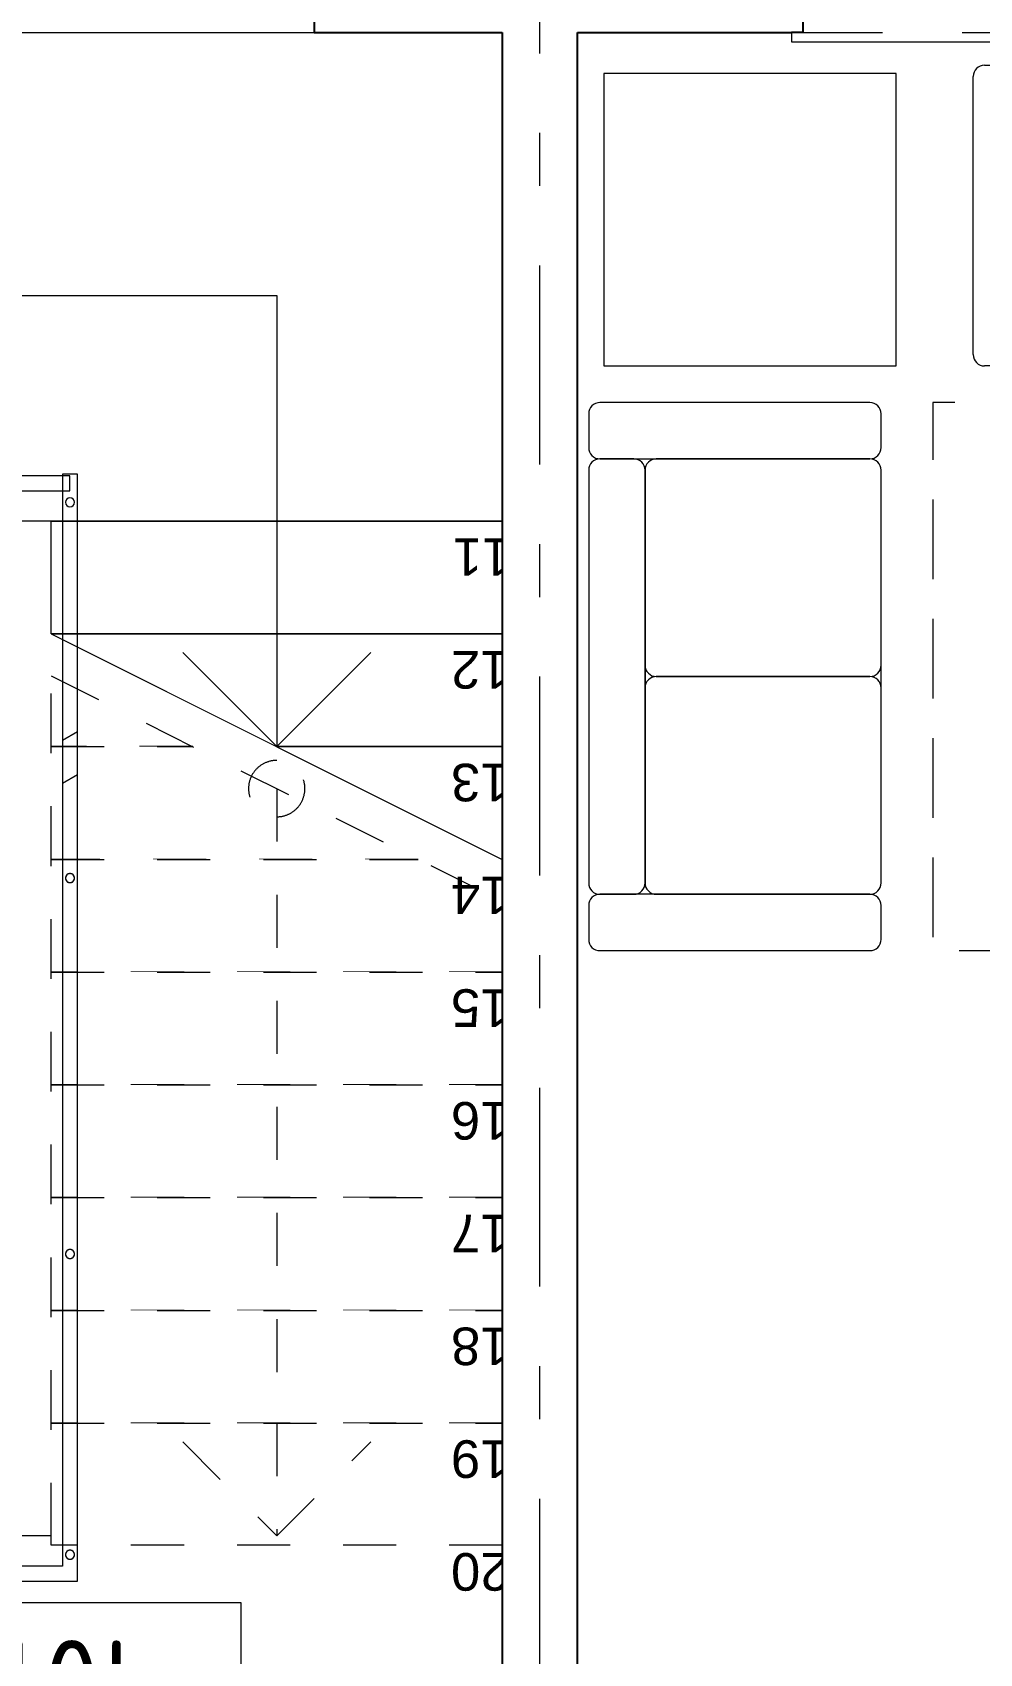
# Model space of a CAD drawing. Header units: millimetres. Extents: x 18162 to 3540582, y 72188 to 247925.
# Drawn here: x 672661 to 675181, y 92233 to 96546 of the extents above; entities that cross this region are included whole.
import ezdxf
from ezdxf.enums import TextEntityAlignment as Align

# ---------------------------------------------------------------- set-up
doc = ezdxf.new("R2010")
doc.units = ezdxf.units.MM
doc.header["$MEASUREMENT"] = 0
doc.set_wipeout_variables(frame=1)
for name, pattern in [('Dashed', [423.333333, 211.666667, -211.666667]), ('Double Dashed', [1093.611073, 529.166651, -211.666656, 141.111112, -211.666656]), ('Hidden Line', [317.5, 211.666667, -105.833333]), ('Small Dashed', [282.222222, 141.111111, -141.111111]), ('Wipeout_Contour', [1000, 0, -1000])]:
    doc.linetypes.add(name, pattern=pattern)
for name, color, linetype in [('Archicad Windows', 7, 'Continuous'), ('Archicad Zone Stamps', 7, 'Continuous'), ('Interior - Furniture', 7, 'Continuous'), ('Interior - Stair & Railing', 7, 'Continuous'), ('Model Unit - Zone A', 7, 'Continuous'), ('Structural - Bearing', 7, 'Continuous'), ('Structural - Grid', 7, 'Continuous'), ('Structural - Stair & Railing', 7, 'Continuous')]:
    doc.layers.add(name, color=color, linetype=linetype)
doc.styles.add('GENERATED_STYLE_1', font='arial.ttf')
doc.styles.add('GENERATED_STYLE_2', font='')
doc.styles.add('GENERATED_STYLE_3', font='', dxfattribs={"width": 0.8})
doc.styles.get('GENERATED_STYLE_2').set_extended_font_data('ISOCPEUR MON')
doc.styles.get('GENERATED_STYLE_3').set_extended_font_data('ISOCPEUR MON')

# ---------------------------------------------------------------- blocks, each defined once
blk = doc.blocks.new('Carpet 27[178]_3', base_point=(676515, 95561.1))
at = {"layer": 'Interior - Furniture', "color": 7, "linetype": 'Hidden Line', "lineweight": 5, "flags": 128}
blk.add_lwpolyline([(676515, 94102.8), (676515, 95561.1), (675056.7, 95561.1), (675056.7, 94102.8)], close=True, dxfattribs=at)
blk = doc.blocks.new('Terrace Door 01 27[35]_3', base_point=(636137.8, 0))
at = {"layer": 'Archicad Windows', "color": 7, "linetype": 'Continuous', "lineweight": 13}
for p, q in [((674711.3, 97090.7), (676061.3, 97090.7)), ((674711.3, 97090.7), (674711.3, 96995.7)), ((676061.3, 97090.7), (676061.3, 96795.7)), ((676911.3, 97090.7), (676061.3, 97090.7)), ((676911.3, 97090.7), (676911.3, 96995.7)), ((674711.3, 96795.7), (676911.3, 96795.7)), ((674711.3, 96795.7), (674711.3, 96735.7)), ((674811.3, 96795.7), (674811.3, 96735.7)), ((676061.3, 96795.7), (676061.3, 96735.7)), ((676161.3, 96795.7), (676161.3, 96775.7)), ((676811.3, 96795.7), (676811.3, 96775.7)), ((676911.3, 96795.7), (676911.3, 96735.7)), ((674811.3, 96765.7), (676061.3, 96765.7)), ((676221.3, 96775.7), (676221.3, 96715.7)), ((676221.3, 96745.7), (676751.3, 96745.7)), ((676751.3, 96775.7), (676751.3, 96715.7)), ((674711.3, 96735.7), (674811.3, 96735.7)), ((674811.3, 96735.7), (676061.3, 96735.7)), ((676061.3, 96735.7), (676061.3, 96520.7)), ((676061.3, 96735.7), (676061.3, 96520.7)), ((676061.3, 96735.7), (676141.3, 96735.7)), ((676911.3, 96735.7), (676831.3, 96735.7)), ((676831.3, 96715.7), (676831.3, 96025.7)), ((674681.3, 96545.7), (674681.3, 96520.7)), ((676941.3, 96545.7), (676941.3, 96520.7)), ((674681.3, 96520.7), (676061.3, 96520.7)), ((676941.3, 96520.7), (676061.3, 96520.7))]:
    blk.add_line(p, q, dxfattribs=at)
at = {"layer": 'Archicad Windows', "color": 7, "linetype": 'Dashed', "lineweight": 13}
for p, q in [((674711.3, 96995.7), (676061.3, 96995.7)), ((674711.3, 96545.7), (676061.3, 96545.7))]:
    blk.add_line(p, q, dxfattribs=at)
at = {"layer": 'Archicad Windows', "color": 7, "linetype": 'Continuous', "lineweight": 13, "flags": 128}
for points in [[(676141.3, 96775.7), (676141.3, 96715.7), (676221.3, 96715.7), (676221.3, 96775.7)], [(676221.3, 96775.7), (676221.3, 96715.7), (676751.3, 96715.7), (676751.3, 96775.7)], [(676751.3, 96775.7), (676751.3, 96715.7), (676831.3, 96715.7), (676831.3, 96775.7)]]:
    blk.add_lwpolyline(points, close=True, dxfattribs=at)
at = {"layer": 'Archicad Windows', "color": 7, "linetype": 'Continuous', "lineweight": 13}
blk.add_arc((676831.3, 96715.7), 690, 180, 270, dxfattribs=at)
blk = doc.blocks.new('Window 27[40]_3', base_point=(636137.8, 0))
at = {"layer": 'Archicad Windows', "color": 7, "linetype": 'Continuous', "lineweight": 13}
for p, q in [((671811.3, 96995.7), (673411.3, 96995.7)), ((671811.3, 96995.7), (671811.3, 96945.7)), ((673411.3, 96995.7), (673411.3, 96945.7)), ((671811.3, 96945.7), (671811.3, 96895.7)), ((673411.3, 96945.7), (673411.3, 96895.7)), ((671811.3, 96895.7), (671811.3, 96745.7)), ((673411.3, 96895.7), (673411.3, 96745.7)), ((671881.3, 96745.7), (671811.3, 96745.7)), ((671811.3, 96745.7), (671811.3, 96695.7)), ((671811.3, 96745.7), (671811.3, 96695.7)), ((671881.3, 96720.7), (671881.3, 96745.7)), ((673341.3, 96745.7), (671881.3, 96745.7)), ((673411.3, 96745.7), (673341.3, 96745.7)), ((673341.3, 96745.7), (673341.3, 96720.7)), ((673411.3, 96745.7), (673411.3, 96695.7)), ((673411.3, 96745.7), (673411.3, 96695.7)), ((671856.3, 96695.7), (671856.3, 96720.7)), ((671856.3, 96720.7), (671881.3, 96720.7)), ((671906.3, 96720.7), (671856.3, 96720.7)), ((671856.3, 96720.7), (671856.3, 96670.7)), ((671906.3, 96670.7), (671906.3, 96720.7)), ((673316.3, 96720.7), (671906.3, 96720.7)), ((673366.3, 96720.7), (673316.3, 96720.7)), ((673316.3, 96720.7), (673316.3, 96670.7)), ((673341.3, 96720.7), (673366.3, 96720.7)), ((673366.3, 96720.7), (673366.3, 96695.7)), ((673366.3, 96670.7), (673366.3, 96720.7)), ((671811.3, 96695.7), (671856.3, 96695.7)), ((671811.3, 96695.7), (671811.3, 96545.7)), ((671856.3, 96670.7), (671906.3, 96670.7)), ((671906.3, 96695.7), (673316.3, 96695.7)), ((671906.3, 96670.7), (673316.3, 96670.7)), ((671906.3, 96670.7), (673316.3, 96670.7)), ((673316.3, 96670.7), (673366.3, 96670.7)), ((673366.3, 96695.7), (673411.3, 96695.7)), ((673411.3, 96695.7), (673411.3, 96545.7)), ((671811.3, 96545.7), (673411.3, 96545.7))]:
    blk.add_line(p, q, dxfattribs=at)
blk = doc.blocks.new('Sofa 01 27[241]_3', base_point=(674141.3, 94102.8))
at = {"layer": 'Interior - Furniture', "color": 7, "linetype": 'Continuous', "lineweight": 5}
for p, q in [((674889.1, 95561.1), (674171.3, 95561.1)), ((674141.3, 95531.1), (674141.3, 95441.1)), ((674919.1, 95441.1), (674919.1, 95531.1)), ((674261.3, 95411.1), (674171.3, 95411.1)), ((674171.3, 95411.1), (674889.1, 95411.1)), ((674889.1, 95411.1), (674321.3, 95411.1)), ((674889.1, 95411.1), (674321.3, 95411.1)), ((674141.3, 95381.1), (674141.3, 94282.8)), ((674291.3, 95381.1), (674291.3, 94862)), ((674291.3, 95381.1), (674291.3, 94282.8)), ((674291.3, 94282.8), (674291.3, 95381.1)), ((674919.1, 94862), (674919.1, 95381.1)), ((674919.1, 94282.8), (674919.1, 95381.1)), ((674291.3, 94802), (674291.3, 94282.8)), ((674889.1, 94832), (674321.3, 94832)), ((674321.3, 94832), (674889.1, 94832)), ((674919.1, 94282.8), (674919.1, 94802)), ((674171.3, 94252.8), (674261.3, 94252.8)), ((674889.1, 94252.8), (674171.3, 94252.8)), ((674321.3, 94252.8), (674889.1, 94252.8)), ((674321.3, 94252.8), (674889.1, 94252.8)), ((674141.3, 94222.8), (674141.3, 94132.8)), ((674919.1, 94132.8), (674919.1, 94222.8)), ((674171.3, 94102.8), (674889.1, 94102.8))]:
    blk.add_line(p, q, dxfattribs=at)
for centre, start, end in [((674171.3, 95531.1), 90, 180), ((674889.1, 95531.1), 0, 90), ((674171.3, 95441.1), 180, 270), ((674171.3, 95381.1), 90, 180), ((674261.3, 95381.1), 0, 90), ((674321.3, 95381.1), 90, 180), ((674321.3, 95381.1), 90, 180), ((674889.1, 95441.1), 270, 0), ((674889.1, 95381.1), 0, 90), ((674889.1, 95381.1), 0, 90), ((674321.3, 94862), 180, 270), ((674889.1, 94862), 270, 0), ((674321.3, 94802), 90, 180), ((674889.1, 94802), 0, 90), ((674171.3, 94282.8), 180, 270), ((674261.3, 94282.8), 270, 0), ((674321.3, 94282.8), 180, 270), ((674321.3, 94282.8), 180, 270), ((674889.1, 94282.8), 270, 0), ((674889.1, 94282.8), 270, 0), ((674171.3, 94222.8), 90, 180), ((674889.1, 94222.8), 0, 90), ((674171.3, 94132.8), 180, 270), ((674889.1, 94132.8), 270, 0)]:
    blk.add_arc(centre, 30, start, end, dxfattribs=at)
blk = doc.blocks.new('Sofa 01 27[242]_3', base_point=(675964.4, 96458.4))
at = {"layer": 'Interior - Furniture', "color": 7, "linetype": 'Continuous', "lineweight": 5}
for p, q in [((675194.4, 96458.4), (675284.4, 96458.4)), ((675344.4, 96458.4), (675784.4, 96458.4)), ((675844.4, 96458.4), (675934.4, 96458.4)), ((675164.4, 95688.4), (675164.4, 96428.4)), ((675314.4, 96338.4), (675314.4, 96428.4)), ((675314.4, 96428.4), (675314.4, 95688.4)), ((675814.4, 96428.4), (675814.4, 96338.4)), ((675814.4, 95688.4), (675814.4, 96428.4)), ((675964.4, 96428.4), (675964.4, 95688.4)), ((675344.4, 96308.4), (675784.4, 96308.4)), ((675344.4, 96308.4), (675784.4, 96308.4)), ((675784.4, 96308.4), (675344.4, 96308.4)), ((675314.4, 95688.4), (675314.4, 96278.4)), ((675314.4, 95688.4), (675314.4, 96278.4)), ((675814.4, 96278.4), (675814.4, 95688.4)), ((675814.4, 96278.4), (675814.4, 95688.4)), ((675284.4, 95658.4), (675194.4, 95658.4)), ((675784.4, 95658.4), (675344.4, 95658.4)), ((675784.4, 95658.4), (675344.4, 95658.4)), ((675934.4, 95658.4), (675844.4, 95658.4))]:
    blk.add_line(p, q, dxfattribs=at)
for centre, start, end in [((675194.4, 96428.4), 90, 180), ((675284.4, 96428.4), 0, 90), ((675344.4, 96428.4), 90, 180), ((675784.4, 96428.4), 0, 90), ((675844.4, 96428.4), 90, 180), ((675934.4, 96428.4), 0, 90), ((675344.4, 96338.4), 180, 270), ((675344.4, 96278.4), 90, 180), ((675344.4, 96278.4), 90, 180), ((675784.4, 96338.4), 270, 0), ((675784.4, 96278.4), 0, 90), ((675784.4, 96278.4), 0, 90), ((675194.4, 95688.4), 180, 270), ((675284.4, 95688.4), 270, 0), ((675344.4, 95688.4), 180, 270), ((675344.4, 95688.4), 180, 270), ((675784.4, 95688.4), 270, 0), ((675784.4, 95688.4), 270, 0), ((675844.4, 95688.4), 180, 270), ((675934.4, 95688.4), 270, 0)]:
    blk.add_arc(centre, 30, start, end, dxfattribs=at)
blk = doc.blocks.new('Coffee Table 04 27[243]_3', base_point=(674959.5, 96436.1))
at = {"layer": 'Interior - Furniture', "color": 7, "linetype": 'Continuous', "lineweight": 5, "flags": 128}
blk.add_lwpolyline([(674959.5, 96436.1), (674181.7, 96436.1), (674181.7, 95658.4), (674959.5, 95658.4)], close=True, dxfattribs=at)
blk = doc.blocks.new('Шатны хонгил_101_104_3', base_point=(672766.5, 91585))
at = {"layer": 'Archicad Zone Stamps', "color": 7, "linetype": 'Continuous', "lineweight": 5}
for p, q in [((673216.5, 92367.8), (672316.5, 92367.8)), ((672316.5, 92367.8), (672316.5, 92013)), ((673216.5, 92013), (673216.5, 92367.8)), ((672316.5, 92013), (673216.5, 92013))]:
    blk.add_line(p, q, dxfattribs=at)
at = {"layer": 'Archicad Zone Stamps', "color": 7, "lineweight": 5, "style": 'GENERATED_STYLE_2'}
for tag, p in [('ROOM_NUMBER', (672766.5, 92048.5)), ('DUMMY_861', (672579.8, 92048.5))]:
    blk.add_attdef(tag, text='', height=220, rotation=180, dxfattribs=at).set_placement(p, align=Align.TOP_CENTER)
blk = doc.blocks.new('Standard grid marker[333]_3', base_point=(674011.3, 72524.1))
at = {"layer": 'Structural - Grid', "color": 13, "linetype": 'Double Dashed', "lineweight": 13}
blk.add_line((674011.3, 73524.1), (674011.3, 100185.5), dxfattribs=at)
at = {"layer": 'Structural - Grid', "color": 13, "lineweight": 13, "style": 'GENERATED_STYLE_3'}
blk.add_attdef('AC_MarkerText_1', text='', height=250, rotation=180, dxfattribs=at).set_placement((674011.3, 101360.5), align=Align.TOP_CENTER)

msp = doc.modelspace()

# ---------------------------------------------------------------- linework, layer by layer
at = {"layer": 'Interior - Stair & Railing', "color": 7, "linetype": 'Small Dashed', "lineweight": 13}
for p, q in [((672741.3, 92465.7), (672561.3, 92465.7)), ((672561.3, 92425.7), (672781.3, 92425.7))]:
    msp.add_line(p, q, dxfattribs=at)
at = {"layer": 'Interior - Stair & Railing', "color": 7, "linetype": 'Continuous', "lineweight": 13}
for p, q in [((672741.3, 92465.7), (672561.3, 92465.7)), ((672741.3, 92465.7), (672561.3, 92465.7)), ((672561.3, 92425.7), (672781.3, 92425.7)), ((672561.3, 92425.7), (672781.3, 92425.7))]:
    msp.add_line(p, q, dxfattribs=at)
at = {"layer": 'Structural - Bearing', "color": 7, "linetype": 'Continuous', "lineweight": 13, "flags": 128}
msp.add_lwpolyline([(656911.3, 96745.7), (656911.3, 78545.7), (687111.3, 78545.7), (687111.3, 96745.7), (673911.3, 96745.7), (673911.3, 92545.7), (671411.3, 92545.7), (671411.3, 96745.7)], close=True, dxfattribs=at)

# ---------------------------------------------------------------- block references
at = {"layer": 'Interior - Furniture', "color": 7, "linetype": 'Continuous', "lineweight": 5}
for name, p in [('Sofa 01 27[242]_3', (675964.4, 96458.4)), ('Coffee Table 04 27[243]_3', (674959.5, 96436.1)), ('Sofa 01 27[241]_3', (674141.3, 94102.8))]:
    msp.add_blockref(name, p, dxfattribs=at)
at = {"layer": 'Interior - Furniture', "color": 7, "linetype": 'Hidden Line', "lineweight": 5}
msp.add_blockref('Carpet 27[178]_3', (676515, 95561.1), dxfattribs=at)
at = {"layer": 'Model Unit - Zone A', "color": 7, "linetype": 'Continuous', "lineweight": 5}
msp.add_blockref('Шатны хонгил_101_104_3', (672766.5, 91585), dxfattribs=at).add_auto_attribs({'ROOM_NUMBER': '101'})

# ---------------------------------------------------------------- next in the draw order: wipeouts: each hides what was drawn before it
at = {"color": 254, "linetype": 'Wipeout_Contour', "lineweight": 0, "ltscale": 4076593.116471017}
msp.add_wipeout([(673911.3, 95245.7), (673911.3, 96545.7), (671411.3, 96545.7), (671411.3, 95245.7), (672611.3, 95245.7), (672711.3, 95245.7)], dxfattribs=at).dxf.layer = 'Structural - Stair & Railing'

# ---------------------------------------------------------------- next in the draw order: linework, layer by layer
at = {"layer": 'Interior - Stair & Railing', "color": 7, "linetype": 'Continuous', "lineweight": 13}
for p, q in [((672761.3, 95365.7), (672541.3, 95365.7)), ((672761.3, 95365.7), (672541.3, 95365.7)), ((672781.3, 95370.7), (672741.3, 95370.7)), ((672781.3, 95370.7), (672741.3, 95370.7)), ((672781.3, 95370.7), (672741.3, 95370.7)), ((672761.3, 95325.7), (672761.3, 95365.7)), ((672761.3, 95325.7), (672761.3, 95365.7)), ((672581.3, 95325.7), (672761.3, 95325.7)), ((672581.3, 95325.7), (672761.3, 95325.7))]:
    msp.add_line(p, q, dxfattribs=at)
at = {"layer": 'Interior - Stair & Railing', "color": 7, "linetype": 'Continuous', "lineweight": 13, "flags": 128}
msp.add_lwpolyline([(672749.3, 95295.7, 1), (672773.3, 95295.7, 1)], format="xyb", close=True, dxfattribs=at)
msp.add_lwpolyline([(672749.3, 95295.7, 1), (672773.3, 95295.7, 1)], format="xyb", close=True, dxfattribs=at)
msp.add_lwpolyline([(672749.3, 95295.7, 1), (672773.3, 95295.7, 1)], format="xyb", close=True, dxfattribs=at)
at = {"layer": 'Structural - Stair & Railing', "color": 7, "linetype": 'Continuous', "lineweight": 13}
for p, q in [((671411.3, 96545.7), (673911.3, 96545.7)), ((673911.3, 96545.7), (673911.3, 95245.7)), ((672011.3, 95845.7), (673311.3, 95845.7)), ((672711.3, 95245.7), (672611.3, 95245.7)), ((673911.3, 95245.7), (672711.3, 95245.7))]:
    msp.add_line(p, q, dxfattribs=at)

# ---------------------------------------------------------------- next in the draw order: wipeouts: each hides what was drawn before it
at = {"color": 254, "linetype": 'Wipeout_Contour', "lineweight": 0, "ltscale": 2723818.150837821}
msp.add_wipeout([(673411.3, 96745.7), (673411.3, 96545.7), (674711.3, 96545.7), (674711.3, 96745.7)], dxfattribs=at).dxf.layer = 'Structural - Bearing'
at = {"color": 254, "linetype": 'Wipeout_Contour', "lineweight": 0, "ltscale": 2719974.601523042}
msp.add_wipeout([(673911.3, 94945.7), (673911.3, 95245.7), (672711.3, 95245.7), (672711.3, 94945.7)], dxfattribs=at).dxf.layer = 'Structural - Stair & Railing'

# ---------------------------------------------------------------- next in the draw order: linework, layer by layer
at = {"layer": 'Interior - Stair & Railing', "color": 7, "linetype": 'Continuous', "lineweight": 13}
for p, q in [((672741.3, 95370.7), (672741.3, 95235.1)), ((672741.3, 95370.7), (672741.3, 95235.1)), ((672741.3, 95370.7), (672741.3, 95235.1)), ((672781.3, 95235.1), (672781.3, 95370.7)), ((672781.3, 95235.1), (672781.3, 95370.7)), ((672781.3, 95235.1), (672781.3, 95370.7))]:
    msp.add_line(p, q, dxfattribs=at)
at = {"layer": 'Structural - Bearing', "color": 7, "linetype": 'Continuous', "lineweight": 25}
for p, q in [((674711.3, 96995.7), (674711.3, 96545.7)), ((673411.3, 96695.7), (673411.3, 96545.7)), ((674711.3, 96545.7), (674681.3, 96545.7))]:
    msp.add_line(p, q, dxfattribs=at)
at = {"layer": 'Structural - Bearing', "color": 7, "linetype": 'Continuous', "lineweight": 25, "flags": 128}
for points in [[(673411.3, 96545.7), (673911.3, 96545.7)], [(674111.3, 96545.7), (674681.3, 96545.7)]]:
    msp.add_lwpolyline(points, dxfattribs=at)
at = {"layer": 'Structural - Stair & Railing', "color": 7, "linetype": 'Continuous', "lineweight": 13}
for p, q in [((673311.3, 95845.7), (673311.3, 95245.7)), ((672711.3, 94945.7), (672711.3, 95245.7)), ((672711.3, 95245.7), (673911.3, 95245.7)), ((673911.3, 95245.7), (673911.3, 94945.7)), ((673911.3, 94945.7), (672711.3, 94945.7))]:
    msp.add_line(p, q, dxfattribs=at)

# ---------------------------------------------------------------- next in the draw order: block references
at = {"layer": 'Archicad Windows', "color": 7, "linetype": 'Continuous', "lineweight": 13}
for name in ['Terrace Door 01 27[35]_3', 'Window 27[40]_3']:
    msp.add_blockref(name, (636137.8, 0), dxfattribs=at)

# ---------------------------------------------------------------- next in the draw order: texts
at = {"layer": 'Structural - Stair & Railing', "color": 161, "lineweight": 13, "insert": (673780.1, 95150), "char_height": 100, "attachment_point": 6, "rotation": 180, "style": 'GENERATED_STYLE_1'}
msp.add_mtext('\\A1;{\\pqr;\\fArial|b0|i0|c0|p0;\\W1.000000;11}', dxfattribs=at)

# ---------------------------------------------------------------- next in the draw order: wipeouts: each hides what was drawn before it
at = {"color": 254, "linetype": 'Wipeout_Contour', "lineweight": 0, "ltscale": 2720400.701902581}
msp.add_wipeout([(673911.3, 94945.7), (672711.3, 94945.7), (673311.3, 94645.7), (673911.3, 94645.7)], dxfattribs=at).dxf.layer = 'Structural - Stair & Railing'

# ---------------------------------------------------------------- next in the draw order: linework, layer by layer
at = {"layer": 'Structural - Stair & Railing', "color": 7, "linetype": 'Continuous', "lineweight": 13}
for p, q in [((672711.3, 94945.7), (673911.3, 94945.7)), ((673911.3, 94945.7), (673911.3, 94645.7)), ((673911.3, 94645.7), (673311.3, 94645.7))]:
    msp.add_line(p, q, dxfattribs=at)

# ---------------------------------------------------------------- next in the draw order: texts
at = {"layer": 'Structural - Stair & Railing', "color": 161, "lineweight": 13, "insert": (673775.1, 94850), "char_height": 100, "attachment_point": 6, "rotation": 180, "style": 'GENERATED_STYLE_1'}
msp.add_mtext('\\A1;{\\pqr;\\fArial|b0|i0|c0|p0;\\W1.000000;12}', dxfattribs=at)

# ---------------------------------------------------------------- next in the draw order: wipeouts: each hides what was drawn before it
at = {"color": 254, "linetype": 'Wipeout_Contour', "lineweight": 0, "ltscale": 2038409.464828341}
msp.add_wipeout([(672711.3, 94833.9), (672711.3, 94645.7), (673087.7, 94645.7)], dxfattribs=at).dxf.layer = 'Structural - Stair & Railing'

# ---------------------------------------------------------------- next in the draw order: linework, layer by layer
at = {"layer": 'Interior - Stair & Railing', "color": 7, "linetype": 'Continuous', "lineweight": 13}
msp.add_line((672781.3, 94686.1), (672781.3, 95235.1), dxfattribs=at)
at = {"layer": 'Structural - Stair & Railing', "color": 7, "linetype": 'Small Dashed', "lineweight": 13}
for p, q in [((672711.3, 94645.7), (672711.3, 94833.9)), ((673087.7, 94645.7), (672711.3, 94645.7))]:
    msp.add_line(p, q, dxfattribs=at)

# ---------------------------------------------------------------- next in the draw order: wipeouts: each hides what was drawn before it
at = {"color": 254, "linetype": 'Wipeout_Contour', "lineweight": 0, "ltscale": 2040938.773746235}
msp.add_wipeout([(673911.3, 94645.7), (673311.3, 94645.7), (673911.3, 94345.7)], dxfattribs=at).dxf.layer = 'Structural - Stair & Railing'

# ---------------------------------------------------------------- next in the draw order: linework, layer by layer
at = {"layer": 'Structural - Stair & Railing', "color": 7, "linetype": 'Continuous', "lineweight": 13}
for p, q in [((673311.3, 94645.7), (673911.3, 94645.7)), ((673911.3, 94645.7), (673911.3, 94345.7))]:
    msp.add_line(p, q, dxfattribs=at)

# ---------------------------------------------------------------- next in the draw order: texts
at = {"layer": 'Structural - Stair & Railing', "color": 161, "lineweight": 13, "insert": (673775.1, 94550.8), "char_height": 100, "attachment_point": 6, "rotation": 180, "style": 'GENERATED_STYLE_1'}
msp.add_mtext('\\A1;{\\pqr;\\fArial|b0|i0|c0|p0;\\W1.000000;13}', dxfattribs=at)

# ---------------------------------------------------------------- next in the draw order: wipeouts: each hides what was drawn before it
at = {"color": 254, "linetype": 'Wipeout_Contour', "lineweight": 0, "ltscale": 2718603.573921061}
msp.add_wipeout([(673087.7, 94645.7), (672711.3, 94645.7), (672711.3, 94345.7), (673687.7, 94345.7)], dxfattribs=at).dxf.layer = 'Structural - Stair & Railing'

# ---------------------------------------------------------------- next in the draw order: linework, layer by layer
at = {"layer": 'Interior - Stair & Railing', "color": 7, "linetype": 'Continuous', "lineweight": 13}
for p, q in [((672741.3, 95235.1), (672741.3, 94663)), ((672741.3, 94663), (672781.3, 94686.1))]:
    msp.add_line(p, q, dxfattribs=at)
at = {"layer": 'Interior - Stair & Railing', "color": 7, "linetype": 'Small Dashed', "lineweight": 13}
msp.add_line((672781.3, 94570.6), (672741.3, 94547.5), dxfattribs=at)
at = {"layer": 'Structural - Stair & Railing', "color": 7, "linetype": 'Continuous', "lineweight": 13}
for p, q in [((673311.3, 95245.7), (673311.3, 94645.7)), ((673061.3, 94895.7), (673311.3, 94645.7)), ((673311.3, 94645.7), (673561.3, 94895.7))]:
    msp.add_line(p, q, dxfattribs=at)
at = {"layer": 'Structural - Stair & Railing', "color": 7, "linetype": 'Small Dashed', "lineweight": 13}
for p, q in [((672711.3, 94345.7), (672711.3, 94645.7)), ((672711.3, 94645.7), (673087.7, 94645.7)), ((673687.7, 94345.7), (672711.3, 94345.7))]:
    msp.add_line(p, q, dxfattribs=at)
for start, end in [(90, 270), (270, 90)]:
    msp.add_arc((673311.3, 94533.9), 75, start, end, dxfattribs=at)

# ---------------------------------------------------------------- next in the draw order: wipeouts: each hides what was drawn before it
at = {"color": 254, "linetype": 'Wipeout_Contour', "lineweight": 0, "ltscale": 3399719.60259366}
msp.add_wipeout([(673911.3, 94233.9), (673687.7, 94345.7), (672711.3, 94345.7), (672711.3, 94045.7), (673911.3, 94045.7)], dxfattribs=at).dxf.layer = 'Structural - Stair & Railing'

# ---------------------------------------------------------------- next in the draw order: linework, layer by layer
at = {"layer": 'Interior - Stair & Railing', "color": 7, "linetype": 'Small Dashed', "lineweight": 13, "flags": 128}
msp.add_lwpolyline([(672749.3, 94295.7, 1), (672773.3, 94295.7, 1)], format="xyb", close=True, dxfattribs=at)
at = {"layer": 'Interior - Stair & Railing', "color": 7, "linetype": 'Continuous', "lineweight": 13, "flags": 128}
msp.add_lwpolyline([(672749.3, 94295.7, 1), (672773.3, 94295.7, 1)], format="xyb", close=True, dxfattribs=at)
msp.add_lwpolyline([(672749.3, 94295.7, 1), (672773.3, 94295.7, 1)], format="xyb", close=True, dxfattribs=at)
at = {"layer": 'Structural - Stair & Railing', "color": 7, "linetype": 'Continuous', "lineweight": 13}
msp.add_line((672711.3, 94945.7), (673911.3, 94345.7), dxfattribs=at)
at = {"layer": 'Structural - Stair & Railing', "color": 7, "linetype": 'Small Dashed', "lineweight": 13}
for p, q in [((672711.3, 94833.9), (673911.3, 94233.9)), ((672711.3, 94045.7), (672711.3, 94345.7)), ((672711.3, 94345.7), (673687.7, 94345.7)), ((673911.3, 94233.9), (673911.3, 94045.7)), ((673911.3, 94045.7), (672711.3, 94045.7))]:
    msp.add_line(p, q, dxfattribs=at)

# ---------------------------------------------------------------- next in the draw order: texts
at = {"layer": 'Structural - Stair & Railing', "color": 161, "lineweight": 13, "insert": (673775.1, 94250), "char_height": 100, "attachment_point": 6, "rotation": 180, "style": 'GENERATED_STYLE_1'}
msp.add_mtext('\\A1;{\\pqr;\\fArial|b0|i0|c0|p0;\\W1.000000;14}', dxfattribs=at)

# ---------------------------------------------------------------- next in the draw order: wipeouts: each hides what was drawn before it
at = {"color": 254, "linetype": 'Wipeout_Contour', "lineweight": 0, "ltscale": 2719307.484769421}
msp.add_wipeout([(673911.3, 93745.7), (673911.3, 94045.7), (672711.3, 94045.7), (672711.3, 93745.7)], dxfattribs=at).dxf.layer = 'Structural - Stair & Railing'

# ---------------------------------------------------------------- next in the draw order: linework, layer by layer
at = {"layer": 'Structural - Stair & Railing', "color": 7, "linetype": 'Small Dashed', "lineweight": 13}
for p, q in [((672711.3, 93745.7), (672711.3, 94045.7)), ((672711.3, 94045.7), (673911.3, 94045.7)), ((673911.3, 94045.7), (673911.3, 93745.7)), ((673911.3, 93745.7), (672711.3, 93745.7))]:
    msp.add_line(p, q, dxfattribs=at)

# ---------------------------------------------------------------- next in the draw order: texts
at = {"layer": 'Structural - Stair & Railing', "color": 161, "lineweight": 13, "insert": (673775.1, 93950.8), "char_height": 100, "attachment_point": 6, "rotation": 180, "style": 'GENERATED_STYLE_1'}
msp.add_mtext('\\A1;{\\pqr;\\fArial|b0|i0|c0|p0;\\W1.000000;15}', dxfattribs=at)

# ---------------------------------------------------------------- next in the draw order: wipeouts: each hides what was drawn before it
at = {"color": 254, "linetype": 'Wipeout_Contour', "lineweight": 0, "ltscale": 2719142.003945572}
msp.add_wipeout([(673911.3, 93445.7), (673911.3, 93745.7), (672711.3, 93745.7), (672711.3, 93445.7)], dxfattribs=at).dxf.layer = 'Structural - Stair & Railing'

# ---------------------------------------------------------------- next in the draw order: linework, layer by layer
at = {"layer": 'Structural - Stair & Railing', "color": 7, "linetype": 'Small Dashed', "lineweight": 13}
for p, q in [((672711.3, 93445.7), (672711.3, 93745.7)), ((672711.3, 93745.7), (673911.3, 93745.7)), ((673911.3, 93745.7), (673911.3, 93445.7)), ((673911.3, 93445.7), (672711.3, 93445.7))]:
    msp.add_line(p, q, dxfattribs=at)

# ---------------------------------------------------------------- next in the draw order: texts
at = {"layer": 'Structural - Stair & Railing', "color": 161, "lineweight": 13, "insert": (673775.1, 93650.8), "char_height": 100, "attachment_point": 6, "rotation": 180, "style": 'GENERATED_STYLE_1'}
msp.add_mtext('\\A1;{\\pqr;\\fArial|b0|i0|c0|p0;\\W1.000000;16}', dxfattribs=at)

# ---------------------------------------------------------------- next in the draw order: wipeouts: each hides what was drawn before it
at = {"color": 254, "linetype": 'Wipeout_Contour', "lineweight": 0, "ltscale": 2718977.042661666}
msp.add_wipeout([(673911.3, 93145.7), (673911.3, 93445.7), (672711.3, 93445.7), (672711.3, 93145.7)], dxfattribs=at).dxf.layer = 'Structural - Stair & Railing'

# ---------------------------------------------------------------- next in the draw order: linework, layer by layer
at = {"layer": 'Interior - Stair & Railing', "color": 7, "linetype": 'Small Dashed', "lineweight": 13, "flags": 128}
msp.add_lwpolyline([(672749.3, 93295.7, 1), (672773.3, 93295.7, 1)], format="xyb", close=True, dxfattribs=at)
at = {"layer": 'Interior - Stair & Railing', "color": 7, "linetype": 'Continuous', "lineweight": 13, "flags": 128}
msp.add_lwpolyline([(672749.3, 93295.7, 1), (672773.3, 93295.7, 1)], format="xyb", close=True, dxfattribs=at)
msp.add_lwpolyline([(672749.3, 93295.7, 1), (672773.3, 93295.7, 1)], format="xyb", close=True, dxfattribs=at)
at = {"layer": 'Structural - Stair & Railing', "color": 7, "linetype": 'Small Dashed', "lineweight": 13}
for p, q in [((672711.3, 93145.7), (672711.3, 93445.7)), ((672711.3, 93445.7), (673911.3, 93445.7)), ((673911.3, 93445.7), (673911.3, 93145.7)), ((673911.3, 93145.7), (672711.3, 93145.7))]:
    msp.add_line(p, q, dxfattribs=at)

# ---------------------------------------------------------------- next in the draw order: texts
at = {"layer": 'Structural - Stair & Railing', "color": 161, "lineweight": 13, "insert": (673775.1, 93350), "char_height": 100, "attachment_point": 6, "rotation": 180, "style": 'GENERATED_STYLE_1'}
msp.add_mtext('\\A1;{\\pqr;\\fArial|b0|i0|c0|p0;\\W1.000000;17}', dxfattribs=at)

# ---------------------------------------------------------------- next in the draw order: wipeouts: each hides what was drawn before it
at = {"color": 254, "linetype": 'Wipeout_Contour', "lineweight": 0, "ltscale": 2718812.601012273}
msp.add_wipeout([(673911.3, 93145.7), (672711.3, 93145.7), (672711.3, 92845.7), (673911.3, 92845.7)], dxfattribs=at).dxf.layer = 'Structural - Stair & Railing'

# ---------------------------------------------------------------- next in the draw order: linework, layer by layer
at = {"layer": 'Structural - Stair & Railing', "color": 7, "linetype": 'Small Dashed', "lineweight": 13}
for p, q in [((672711.3, 92845.7), (672711.3, 93145.7)), ((672711.3, 93145.7), (673911.3, 93145.7)), ((673911.3, 93145.7), (673911.3, 92845.7)), ((673911.3, 92845.7), (672711.3, 92845.7))]:
    msp.add_line(p, q, dxfattribs=at)

# ---------------------------------------------------------------- next in the draw order: texts
at = {"layer": 'Structural - Stair & Railing', "color": 161, "lineweight": 13, "insert": (673775.1, 93050.8), "char_height": 100, "attachment_point": 6, "rotation": 180, "style": 'GENERATED_STYLE_1'}
msp.add_mtext('\\A1;{\\pqr;\\fArial|b0|i0|c0|p0;\\W1.000000;18}', dxfattribs=at)

# ---------------------------------------------------------------- next in the draw order: wipeouts: each hides what was drawn before it
at = {"color": 254, "linetype": 'Wipeout_Contour', "lineweight": 0, "ltscale": 4077925.180581914}
msp.add_wipeout([(673911.3, 92520.7), (673911.3, 92545.7), (673911.3, 92845.7), (672711.3, 92845.7), (672711.3, 92545.7), (672711.3, 92520.7)], dxfattribs=at).dxf.layer = 'Structural - Stair & Railing'

# ---------------------------------------------------------------- next in the draw order: linework, layer by layer
at = {"layer": 'Interior - Stair & Railing', "color": 7, "linetype": 'Continuous', "lineweight": 13}
for p, q in [((672741.3, 95235.1), (672741.3, 92556.2)), ((672741.3, 95235.1), (672741.3, 92556.2)), ((672781.3, 92556.2), (672781.3, 95235.1)), ((672781.3, 92556.2), (672781.3, 95235.1)), ((672741.3, 92556.2), (672741.3, 92465.7)), ((672741.3, 92556.2), (672741.3, 92465.7)), ((672781.3, 92425.7), (672781.3, 92556.2)), ((672781.3, 92425.7), (672781.3, 92556.2))]:
    msp.add_line(p, q, dxfattribs=at)
at = {"layer": 'Interior - Stair & Railing', "color": 7, "linetype": 'Small Dashed', "lineweight": 13}
for p, q in [((672741.3, 94547.5), (672741.3, 92556.2)), ((672781.3, 92556.2), (672781.3, 94570.6)), ((672741.3, 92556.2), (672741.3, 92465.7)), ((672781.3, 92425.7), (672781.3, 92556.2))]:
    msp.add_line(p, q, dxfattribs=at)
at = {"layer": 'Interior - Stair & Railing', "color": 7, "linetype": 'Small Dashed', "lineweight": 13, "flags": 128}
msp.add_lwpolyline([(672749.3, 92495.7, 1), (672773.3, 92495.7, 1)], format="xyb", close=True, dxfattribs=at)
at = {"layer": 'Interior - Stair & Railing', "color": 7, "linetype": 'Continuous', "lineweight": 13, "flags": 128}
msp.add_lwpolyline([(672749.3, 92495.7, 1), (672773.3, 92495.7, 1)], format="xyb", close=True, dxfattribs=at)
msp.add_lwpolyline([(672749.3, 92495.7, 1), (672773.3, 92495.7, 1)], format="xyb", close=True, dxfattribs=at)
at = {"layer": 'Structural - Stair & Railing', "color": 7, "linetype": 'Small Dashed', "lineweight": 13}
for p, q in [((673311.3, 94533.9), (673311.3, 92845.7)), ((672711.3, 92845.7), (673911.3, 92845.7)), ((672711.3, 92545.7), (672711.3, 92845.7)), ((673311.3, 92845.7), (673311.3, 92545.7)), ((673911.3, 92845.7), (673911.3, 92545.7)), ((673061.3, 92795.7), (673311.3, 92545.7)), ((673311.3, 92545.7), (673561.3, 92795.7)), ((672711.3, 92520.7), (672711.3, 92545.7)), ((673911.3, 92520.7), (672711.3, 92520.7)), ((673911.3, 92545.7), (673911.3, 92520.7))]:
    msp.add_line(p, q, dxfattribs=at)

# ---------------------------------------------------------------- next in the draw order: texts
at = {"layer": 'Structural - Stair & Railing', "color": 161, "lineweight": 13, "char_height": 100, "attachment_point": 6, "rotation": 180, "style": 'GENERATED_STYLE_1'}
for s, insert in [('\\A1;{\\pqr;\\fArial|b0|i0|c0|p0;\\W1.000000;19}', (673775.1, 92750.8)), ('\\A1;{\\pqr;\\fArial|b0|i0|c0|p0;\\W1.000000;20}', (673775.1, 92450.8))]:
    msp.add_mtext(s, dxfattribs=dict(at, insert=insert))

# ---------------------------------------------------------------- next in the draw order: wipeouts: each hides what was drawn before it
at = {"color": 254, "linetype": 'Wipeout_Contour', "lineweight": 0, "ltscale": 2721386.939500077}
msp.add_wipeout([(674111.3, 96545.7), (673911.3, 96545.7), (673911.3, 88545.7), (674111.3, 88545.7)], dxfattribs=at).dxf.layer = 'Structural - Bearing'

# ---------------------------------------------------------------- next in the draw order: linework, layer by layer
at = {"layer": 'Structural - Bearing', "color": 7, "linetype": 'Continuous', "lineweight": 25, "flags": 128}
for points in [[(673911.3, 96545.7), (673911.3, 91245.7)], [(674111.3, 91245.7), (674111.3, 96545.7)]]:
    msp.add_lwpolyline(points, dxfattribs=at)

# ---------------------------------------------------------------- next in the draw order: block references
at = {"layer": 'Structural - Grid', "color": 13, "linetype": 'Continuous', "lineweight": 13}
msp.add_blockref('Standard grid marker[333]_3', (674011.3, 72524.1), dxfattribs=at)

doc.saveas('drawing.dxf')
